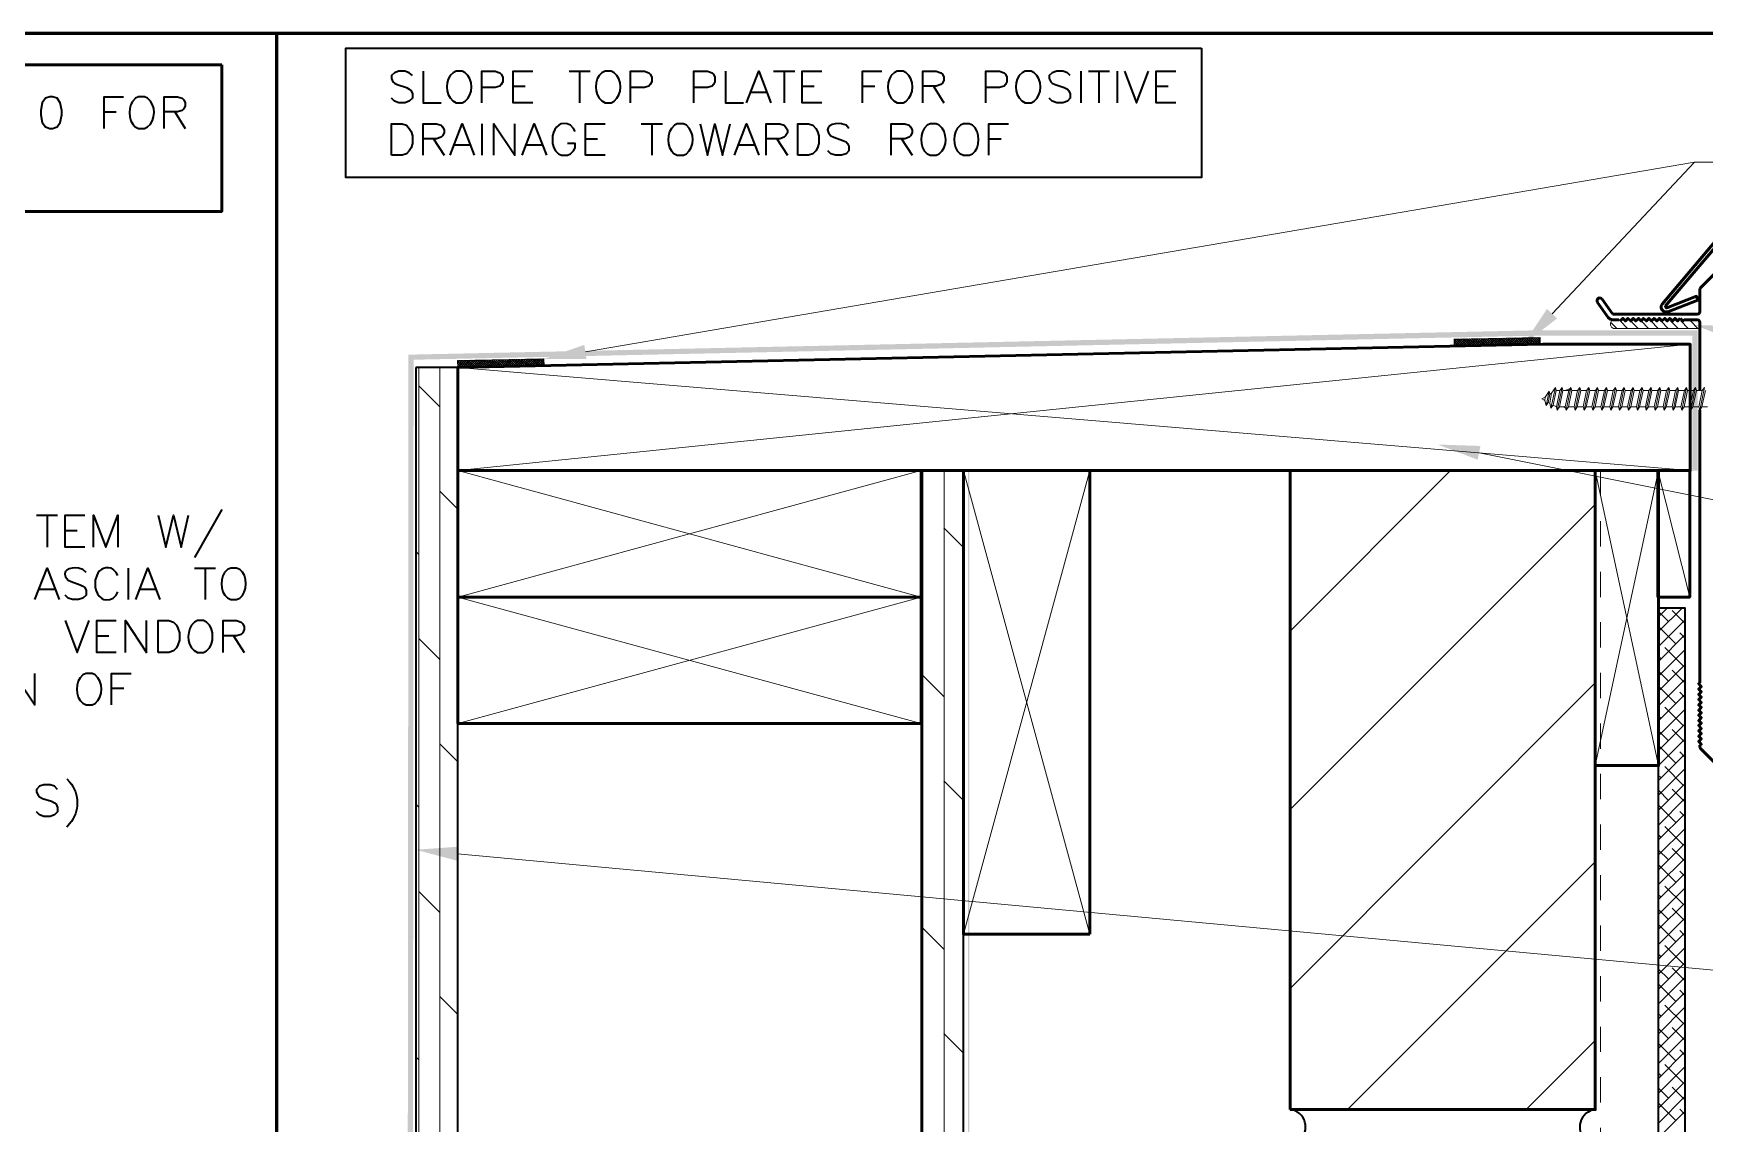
# Model space of a CAD drawing. Header units: inches. Extents: x 5 to 516, y -193 to 129.
# Drawn here: x 355.98 to 362.59, y -21.24 to -16.93 of the extents above; entities that cross this region are included whole.
import ezdxf

# ---------------------------------------------------------------- set-up
doc = ezdxf.new("R2010")
doc.units = ezdxf.units.IN
doc.header["$MEASUREMENT"] = 0
doc.linetypes.add('PDF_IMPORT', pattern=[1, 0.8, -0.2])
doc.layers.add('PDF5_Geometry', color=7, linetype='Continuous')
doc.layers.add('PDF5_Solid Fills', color=7, linetype='Continuous')

msp = doc.modelspace()

# ---------------------------------------------------------------- hatches: boundary and pattern name
at = {"layer": 'PDF5_Solid Fills', "transparency": 33554559}
for points in [[(361.9365847, -18.1001198), (357.4799176, -18.2167865), (361.9376957, -18.1212309), (362.5388074, -18.1212303), (362.5388079, -18.6556748), (362.5599192, -18.6556745), (362.5599186, -18.1001189)], [(357.4799176, -18.2167865), (357.4599176, -18.1967865), (357.4554739, -23.3467855), (357.4765842, -23.3467867)]]:
    msp.add_hatch(color=256, dxfattribs=at).paths.add_polyline_path(points)

# ---------------------------------------------------------------- linework, layer by layer
at = {"layer": 'PDF5_Geometry', "lineweight": 60}
for points in [[(379.067698, -46.9256782), (379.067698, -16.9256758), (334.0676944, -16.9256758), (334.0676944, -46.9256782)], [(356.938807, -24.4323428), (356.938807, -16.9256758)]]:
    msp.add_lwpolyline(points, dxfattribs=at)
at = {"layer": 'PDF5_Geometry', "lineweight": 35}
for points in [[(360.5976976, -16.9834519), (360.5976976, -17.4956741), (357.2121416, -17.4956741), (357.2121416, -16.9834519)], [(356.0410295, -17.1767857), (356.0232517, -17.1823413), (356.0110295, -17.2001191), (356.0054739, -17.2301191), (356.0054739, -17.2478969), (356.0110295, -17.2778969), (356.0232517, -17.2956746), (356.0410295, -17.3012302), (356.0521406, -17.3012302), (356.0699184, -17.2956746), (356.0821406, -17.2778969), (356.0888072, -17.2478969), (356.0888072, -17.2301191), (356.0821406, -17.2001191), (356.0699184, -17.1823413), (356.0521406, -17.1767857)], [(357.39214, -17.4078965), (357.39214, -17.2834521), (357.4343622, -17.2834521), (357.45214, -17.2890076), (357.4632511, -17.3012298), (357.4699177, -17.3134521), (357.4754733, -17.3312298), (357.4754733, -17.3612298), (357.4699177, -17.3790076), (357.4632511, -17.3901187), (357.45214, -17.402341), (357.4343622, -17.4078965)], [(358.9999191, -17.4078965), (358.9999191, -17.2834521), (359.0421414, -17.2834521), (359.0599191, -17.2890076), (359.0721414, -17.3012298), (359.0776969, -17.3134521), (359.0832525, -17.3312298), (359.0832525, -17.3612298), (359.0776969, -17.3790076), (359.0721414, -17.3901187), (359.0599191, -17.402341), (359.0421414, -17.4078965)], [(356.469919, -19.3745647), (356.469919, -19.2490091), (356.5121412, -19.2490091), (356.529919, -19.2556758), (356.5421412, -19.2667869), (356.5476968, -19.2790091), (356.5543635, -19.2967869), (356.5543635, -19.3267869), (356.5476968, -19.3445647), (356.5421412, -19.3567869), (356.529919, -19.367898), (356.5121412, -19.3745647)]]:
    msp.add_lwpolyline(points, close=True, dxfattribs=at)
at = {"layer": 'PDF5_Geometry', "lineweight": 50}
for points in [[(356.721029, -17.0501187), (356.721029, -17.6301188), (354.0310289, -17.6301188), (354.0310289, -17.0501187)], [(357.6554728, -18.6556745), (357.6554728, -18.2478967), (361.9476953, -18.1556744), (362.5310287, -18.1556744), (362.5310287, -18.6556745)], [(357.6554728, -19.1556745), (357.6554728, -18.6556745), (359.4888063, -18.6556745), (359.4888063, -19.1556745)], [(360.155473, -20.489008), (359.6554729, -20.489008), (359.6554729, -18.6556745), (360.155473, -18.6556745)], [(360.9476969, -21.1834525), (360.9476969, -18.6556745), (362.1554748, -18.6556745), (362.1554748, -21.1834525)], [(362.1554743, -19.8223412), (362.1554743, -18.6556745), (362.4054743, -18.6556745), (362.4054743, -19.8223412)], [(362.4032522, -19.1556745), (362.4032522, -18.6556745), (362.5288077, -18.6556745), (362.5288077, -19.1556745)], [(357.6554728, -19.6556746), (357.6554728, -19.1556745), (359.4888063, -19.1556745), (359.4888063, -19.6556746)]]:
    msp.add_lwpolyline(points, close=True, dxfattribs=at)
at = {"layer": 'PDF5_Geometry', "lineweight": 35}
for points in [[(357.4754733, -17.0923425), (357.4632511, -17.0812314), (357.4454733, -17.0745647), (357.42214, -17.0745647), (357.4043622, -17.0812314), (357.39214, -17.0923425), (357.39214, -17.1045647), (357.3976955, -17.1167869), (357.4043622, -17.1223425), (357.4154733, -17.127898), (357.45214, -17.1401202), (357.4632511, -17.1467869), (357.4699177, -17.1523425), (357.4754733, -17.1645647), (357.4754733, -17.1823425), (357.4632511, -17.1934536), (357.4454733, -17.2001203), (357.42214, -17.2001203), (357.4043622, -17.1934536), (357.39214, -17.1823425)], [(357.5176961, -17.0745632), (357.5176961, -17.2001187), (357.5888072, -17.2001187)], [(357.6843642, -17.0812298), (357.672142, -17.0745632), (357.6488086, -17.0745632), (357.6365864, -17.0812298), (357.6243642, -17.0923409)], [(357.749919, -17.2001193), (357.749919, -17.0745637), (357.8032524, -17.0745637), (357.8210302, -17.0812304), (357.8265857, -17.0867859), (357.8332524, -17.0990081), (357.8332524, -17.1167859), (357.8265857, -17.127897), (357.8210302, -17.1345637), (357.8032524, -17.1401193), (357.749919, -17.1401193)], [(357.9521407, -17.2001193), (357.8743629, -17.2001193), (357.8743629, -17.0745637), (357.9521407, -17.0745637)], [(358.095473, -17.0745632), (358.1788063, -17.0745632)], [(358.1365858, -17.0745632), (358.1365858, -17.2001187)], [(358.2732518, -17.0812298), (358.2621407, -17.0745632), (358.2376962, -17.0745632), (358.225474, -17.0812298), (358.2143629, -17.0923409)], [(358.3388066, -17.2001193), (358.3388066, -17.0745637), (358.3932511, -17.0745637), (358.4110288, -17.0812304), (358.4165844, -17.0867859), (358.42214, -17.0990081), (358.42214, -17.1167859), (358.4165844, -17.127897), (358.4110288, -17.1345637), (358.3932511, -17.1401193), (358.3388066, -17.1401193)], [(358.5888066, -17.2001193), (358.5888066, -17.0745637), (358.6432511, -17.0745637), (358.6610289, -17.0812304), (358.6665844, -17.0867859), (358.67214, -17.0990081), (358.67214, -17.1167859), (358.6665844, -17.127897), (358.6610289, -17.1345637), (358.6432511, -17.1401193), (358.5888066, -17.1401193)], [(358.7143627, -17.0745632), (358.7143627, -17.2001187), (358.7854739, -17.2001187)], [(358.7976961, -17.2001193), (358.8454739, -17.0745637), (358.8932516, -17.2001193)], [(358.9043629, -17.0745632), (358.9888074, -17.0745632)], [(358.9465857, -17.0745632), (358.9465857, -17.2001187)], [(359.095474, -17.2001193), (359.0176962, -17.2001193), (359.0176962, -17.0745637), (359.095474, -17.0745637)], [(359.2565855, -17.2001193), (359.2565855, -17.0745637), (359.3332522, -17.0745637)], [(359.4288079, -17.0812298), (359.4165857, -17.0745632), (359.3932523, -17.0745632), (359.3810301, -17.0812298), (359.369919, -17.0923409)], [(359.4943627, -17.2001193), (359.4943627, -17.0745637), (359.5476961, -17.0745637), (359.5654738, -17.0812304), (359.5721405, -17.0867859), (359.5776961, -17.0990081), (359.5776961, -17.1101193), (359.5721405, -17.1223415), (359.5654738, -17.127897), (359.5476961, -17.1345637), (359.4943627, -17.1345637)], [(359.7443627, -17.2001193), (359.7443627, -17.0745637), (359.7976961, -17.0745637), (359.816585, -17.0812304), (359.8221405, -17.0867859), (359.8276961, -17.0990081), (359.8276961, -17.1167859), (359.8221405, -17.127897), (359.816585, -17.1345637), (359.7976961, -17.1401193), (359.7443627, -17.1401193)], [(359.9354743, -17.0812298), (359.9232521, -17.0745632), (359.8999188, -17.0745632), (359.8876965, -17.0812298), (359.8754743, -17.0923409)], [(360.0776961, -17.0923425), (360.066585, -17.0812314), (360.0488072, -17.0745647), (360.0243628, -17.0745647), (360.006585, -17.0812314), (359.9943628, -17.0923425), (359.9943628, -17.1045647), (360.0010294, -17.1167869), (360.006585, -17.1223425), (360.0188072, -17.127898), (360.0543628, -17.1401202), (360.066585, -17.1467869), (360.0721405, -17.1523425), (360.0776961, -17.1645647), (360.0776961, -17.1823425), (360.066585, -17.1934536), (360.0488072, -17.2001203), (360.0243628, -17.2001203), (360.006585, -17.1934536), (359.9943628, -17.1823425)], [(360.1199189, -17.0745632), (360.1199189, -17.2001187)], [(360.1499188, -17.0745632), (360.2332521, -17.0745632)], [(360.1910293, -17.0745632), (360.1910293, -17.2001187)], [(360.263252, -17.0745632), (360.263252, -17.2001187)], [(360.292142, -17.0745632), (360.3399198, -17.2001187), (360.3876976, -17.0745632)], [(360.4954736, -17.2001193), (360.4176958, -17.2001193), (360.4176958, -17.0745637), (360.4954736, -17.0745637)], [(356.2554731, -17.3012297), (356.2554731, -17.1767852), (356.3321398, -17.1767852)], [(356.4276954, -17.1823413), (356.4154732, -17.1767857), (356.3921399, -17.1767857), (356.3799177, -17.1823413), (356.3676954, -17.1945635)], [(356.4932525, -17.3012297), (356.4932525, -17.1767852), (356.5465859, -17.1767852), (356.5643637, -17.1823408), (356.5710303, -17.1878963), (356.5765859, -17.2001185), (356.5765859, -17.2123408), (356.5710303, -17.2234519), (356.5643637, -17.2301185), (356.5465859, -17.2356741), (356.4932525, -17.2356741)], [(357.8743629, -17.134563), (357.9221407, -17.134563)], [(358.8154754, -17.1578965), (358.8754754, -17.1578965)], [(359.0176962, -17.134563), (359.065474, -17.134563)], [(359.2565855, -17.134563), (359.3043633, -17.134563)], [(359.5365855, -17.134563), (359.5776966, -17.2001185)], [(360.4176958, -17.134563), (360.4654736, -17.134563)], [(356.2554731, -17.2356756), (356.3032509, -17.2356756)], [(356.535473, -17.2356756), (356.5765842, -17.3012312)], [(357.6488086, -17.2001187), (357.672142, -17.2001187), (357.6843642, -17.193452)], [(358.2376962, -17.2001187), (358.2621407, -17.2001187), (358.2732518, -17.193452)], [(359.3932523, -17.2001187), (359.4165857, -17.2001187), (359.4288079, -17.193452)], [(359.8999188, -17.2001187), (359.9232521, -17.2001187), (359.9354743, -17.193452)], [(356.3921399, -17.3012302), (356.4154732, -17.3012302), (356.4276954, -17.2956746)], [(357.5176961, -17.4078965), (357.5176961, -17.2834521), (357.5710294, -17.2834521), (357.5888072, -17.2890076), (357.5943627, -17.2956743), (357.6010294, -17.3067854), (357.6010294, -17.3190076), (357.5943627, -17.3312298), (357.5888072, -17.3367854), (357.5710294, -17.3423409), (357.5176961, -17.3423409)], [(357.6243629, -17.4078965), (357.6721407, -17.2834521), (357.7199185, -17.4078965)], [(357.749919, -17.2834526), (357.749919, -17.4078971)], [(357.797696, -17.4078965), (357.797696, -17.2834521), (357.8810293, -17.4078965), (357.8810293, -17.2834521)], [(357.9099193, -17.4078965), (357.9576971, -17.2834521), (358.0054749, -17.4078965)], [(358.1188065, -17.3134525), (358.1132509, -17.3012303), (358.1010287, -17.2890081)], [(358.2376971, -17.4078965), (358.1599193, -17.4078965), (358.1599193, -17.2834521), (358.2376971, -17.2834521)], [(358.3810294, -17.2834526), (358.4643627, -17.2834526)], [(358.42214, -17.2834526), (358.42214, -17.4078971)], [(358.5599193, -17.2890082), (358.5476971, -17.2834526), (358.5232526, -17.2834526), (358.5121415, -17.2890082), (358.4999193, -17.3012304)], [(358.6132523, -17.2834526), (358.6432523, -17.4078971), (358.6721412, -17.2834526), (358.7021412, -17.4078971), (358.7321412, -17.2834526)], [(358.7499191, -17.4078965), (358.7976969, -17.2834521), (358.8454747, -17.4078965)], [(358.8754752, -17.4078965), (358.8754752, -17.2834521), (358.9288086, -17.2834521), (358.9465863, -17.2890076), (358.9521419, -17.2956743), (358.9588086, -17.3067854), (358.9588086, -17.3190076), (358.9521419, -17.3312298), (358.9465863, -17.3367854), (358.9288086, -17.3423409), (358.8754752, -17.3423409)], [(359.2021399, -17.3012297), (359.1910288, -17.2890074), (359.173251, -17.2834519)], [(359.3699188, -17.4078965), (359.3699188, -17.2834521), (359.4232521, -17.2834521), (359.4410299, -17.2890076), (359.4465855, -17.2956743), (359.4532521, -17.3067854), (359.4532521, -17.3190076), (359.4465855, -17.3312298), (359.4410299, -17.3367854), (359.4232521, -17.3423409), (359.3699188, -17.3423409)], [(359.5599182, -17.2890082), (359.547696, -17.2834526), (359.5243626, -17.2834526), (359.5121404, -17.2890082), (359.4999182, -17.3012304)], [(359.6910285, -17.2890082), (359.6788063, -17.2834526), (359.6554729, -17.2834526), (359.6432507, -17.2890082), (359.6310285, -17.3012304)], [(359.7565856, -17.4078965), (359.7565856, -17.2834521), (359.8343634, -17.2834521)], [(357.5588066, -17.3423425), (357.6010289, -17.407898)], [(357.64214, -17.3667859), (357.70214, -17.3667859)], [(357.9276964, -17.3667859), (357.9876964, -17.3667859)], [(358.0299176, -17.3312303), (358.0299176, -17.3612303), (358.0354732, -17.3790081), (358.0410287, -17.3901192), (358.0532509, -17.4023414), (358.0654732, -17.407897), (358.0888065, -17.407897), (358.1010287, -17.4023414), (358.1132509, -17.3901192), (358.1188065, -17.3790081), (358.1188065, -17.3612303), (358.0888065, -17.3612303)], [(358.1599193, -17.3423425), (358.2076971, -17.3423425)], [(358.7676962, -17.3667859), (358.8276962, -17.3667859)], [(358.9165858, -17.3423425), (358.958808, -17.407898)], [(359.1310288, -17.3312297), (359.143251, -17.3367852), (359.1788066, -17.3490074), (359.1910288, -17.354563), (359.1965844, -17.3612297), (359.2021399, -17.3723408), (359.2021399, -17.3901186), (359.1910288, -17.4023408), (359.173251, -17.4078963), (359.1488066, -17.4078963), (359.1310288, -17.4023408), (359.1188066, -17.3901186)], [(359.4110294, -17.3423425), (359.4532516, -17.407898)], [(359.7565856, -17.3423425), (359.8043634, -17.3423425)], [(358.5232526, -17.4078971), (358.5476971, -17.4078971), (358.5599193, -17.4023415)], [(359.5243626, -17.4078971), (359.547696, -17.4078971), (359.5599182, -17.4023415)], [(359.6554729, -17.4078971), (359.6788063, -17.4078971), (359.6910285, -17.4023415)], [(357.4888061, -18.2478963), (357.4888061, -23.3467855)], [(357.6554728, -23.3467872), (357.6554728, -18.247898), (357.4888061, -18.247898)], [(359.4888063, -18.6556745), (359.4888063, -23.3467861)], [(359.6554729, -23.3467872), (359.6554729, -18.6556756)], [(355.987696, -18.8323419), (356.0710294, -18.8323419)], [(356.0299188, -18.8323419), (356.0299188, -18.9578974)], [(356.1788071, -18.957898), (356.1010293, -18.957898), (356.1010293, -18.8323424), (356.1788071, -18.8323424)], [(356.2143625, -18.957898), (356.2143625, -18.8323424), (356.2621403, -18.957898), (356.3099181, -18.8323424), (356.3099181, -18.957898)], [(356.469919, -18.8323419), (356.499919, -18.9578974), (356.529919, -18.8323419), (356.559919, -18.9578974), (356.589919, -18.8323419)], [(356.721029, -18.8090084), (356.6132512, -18.9990084)], [(356.1010293, -18.8923417), (356.1488071, -18.8923417)], [(355.9821418, -19.1656752), (356.0299196, -19.0412308), (356.0776974, -19.1656752)], [(356.1843626, -19.0590084), (356.1721404, -19.0467862), (356.1543626, -19.0412306)], [(356.3510293, -19.0412313), (356.3510293, -19.1656758)], [(356.3810292, -19.1656752), (356.428807, -19.0412308), (356.4765848, -19.1656752)], [(356.6132522, -19.0412313), (356.6965855, -19.0412313)], [(356.6554727, -19.0412313), (356.6554727, -19.1656758)], [(356.7921409, -19.0467869), (356.7799187, -19.0412313), (356.7565853, -19.0412313), (356.7443631, -19.0467869), (356.7321409, -19.0590091)], [(356.1132515, -19.0890084), (356.1254737, -19.0945639), (356.1610293, -19.1067862), (356.1721404, -19.1123417), (356.1788071, -19.1178973), (356.1843626, -19.1301195), (356.1843626, -19.1478973), (356.1721404, -19.1601195), (356.1543626, -19.1656751), (356.1310293, -19.1656751), (356.1132515, -19.1601195), (356.1010293, -19.1478973)], [(356.2265854, -19.070119), (356.2199187, -19.0890079), (356.2199187, -19.1178968)], [(356.3099187, -19.070119), (356.3032521, -19.0590079), (356.292141, -19.0467857)], [(355.9999189, -19.1245647), (356.0599189, -19.1245647)], [(356.292141, -19.1601191), (356.3032521, -19.1478968), (356.3099187, -19.1356746)], [(356.3988085, -19.1245647), (356.4588085, -19.1245647)], [(356.7565853, -19.1656758), (356.7799187, -19.1656758), (356.7921409, -19.1601202)], [(362.4054743, -19.1978973), (362.5099187, -19.1978973), (362.5099187, -23.3467864)], [(362.4054743, -23.3467872), (362.4054743, -19.1978981)], [(356.1010293, -19.2490086), (356.1488071, -19.3745641), (356.1965849, -19.2490086)], [(356.3032521, -19.3745647), (356.2265854, -19.3745647), (356.2265854, -19.2490091), (356.3032521, -19.2490091)], [(356.3399186, -19.3745647), (356.3399186, -19.2490091), (356.423252, -19.3745647), (356.423252, -19.2490091)], [(356.625475, -19.3745641), (356.6488084, -19.3745641), (356.6610306, -19.3678975), (356.6732528, -19.3567864), (356.6788084, -19.3445641), (356.6843639, -19.3267864), (356.6843639, -19.2967864), (356.6788084, -19.2790086), (356.6732528, -19.2667864), (356.6610306, -19.2556752), (356.6488084, -19.2490086), (356.625475, -19.2490086), (356.6132528, -19.2556752), (356.6010306, -19.2667864)], [(356.7265854, -19.3745647), (356.7265854, -19.2490091), (356.7799188, -19.2490091), (356.7976966, -19.2556758), (356.8043632, -19.2612313), (356.8099188, -19.2734536), (356.8099188, -19.2845647), (356.8043632, -19.2967869), (356.7976966, -19.3034536), (356.7799188, -19.3090091), (356.7265854, -19.3090091)], [(356.2265854, -19.3090084), (356.2743632, -19.3090084)], [(356.767696, -19.3090084), (356.8099182, -19.374564)], [(355.8988085, -19.5823419), (355.8988085, -19.4578975), (355.9821418, -19.5823419), (355.9821418, -19.4578975)], [(356.2199182, -19.4634536), (356.2088071, -19.457898), (356.1843626, -19.457898), (356.1721404, -19.4634536), (356.1610293, -19.4756758)], [(356.285473, -19.5823419), (356.285473, -19.4578975), (356.3632508, -19.4578975)], [(356.285473, -19.5167857), (356.3332508, -19.5167857)], [(356.1843626, -19.5823425), (356.2088071, -19.5823425), (356.2199182, -19.5767869)], [(356.0710294, -19.9167852), (356.0599183, -19.904563), (356.0421405, -19.8990075), (356.017696, -19.8990075), (355.9999183, -19.904563), (355.987696, -19.9167852), (355.987696, -19.9278964), (355.9943627, -19.9401186), (355.9999183, -19.9456741), (356.0121405, -19.9523408), (356.047696, -19.9634519), (356.0599183, -19.9701186), (356.0654738, -19.9756741), (356.0710294, -19.9878964), (356.0710294, -20.0056741), (356.0599183, -20.0178964), (356.0421405, -20.0234519), (356.017696, -20.0234519), (355.9999183, -20.0178964), (355.987696, -20.0056741)], [(360.9654747, -21.1878969), (360.9476969, -21.1834525)], [(362.1554743, -21.1834525), (362.1376965, -21.1878969)]]:
    msp.add_lwpolyline(points, dxfattribs=at)
at = {"layer": 'PDF5_Geometry', "lineweight": 15}
for points in [[(358.1599193, -18.1856744), (362.5476975, -17.4345632), (363.7199196, -17.4345632)], [(361.9843633, -18.0345626), (362.5476967, -17.4345625), (363.719919, -17.4345625)], [(362.5688081, -18.0934525), (362.2276969, -18.0934525), (362.2199192, -18.0878969), (362.2154747, -18.0801191), (362.2154747, -18.0712303), (362.2199192, -18.0634525), (362.2265858, -18.059008)], [(362.2410297, -18.0934525), (362.2165853, -18.069008)], [(362.2532526, -18.0634526), (362.2488081, -18.0590081)], [(362.2821414, -18.0934525), (362.2532525, -18.0634525)], [(362.3243631, -18.0934525), (362.2943631, -18.0634525)], [(362.3654748, -18.0934525), (362.3365859, -18.0634525)], [(362.4043632, -18.0934525), (362.3754743, -18.0634525)], [(362.4432517, -18.0934525), (362.4143628, -18.0634525)], [(362.4832523, -18.0934525), (362.4532523, -18.0634525)], [(362.5221407, -18.0934525), (362.4932518, -18.0634525)], [(362.5610303, -18.0934525), (362.5321414, -18.0634525)], [(362.5310304, -18.1556744), (357.6554745, -18.6556745)], [(361.5965851, -18.1545631), (361.605474, -18.1623408), (361.6310296, -18.1345631)], [(361.5965855, -18.1367853), (361.6232522, -18.1623408), (361.6488077, -18.1345631)], [(361.5965855, -18.1356753), (361.5965855, -18.1345641)], [(361.5965855, -18.1534523), (361.6132521, -18.1356745)], [(361.5965855, -18.1445638), (361.6054744, -18.1356749)], [(361.5965855, -18.163453), (361.622141, -18.1356753)], [(361.5965859, -18.1456742), (361.6143637, -18.1623408), (361.6399192, -18.1345631)], [(361.6321407, -18.1623408), (361.6043629, -18.1356742)], [(361.6421414, -18.1623408), (361.6132525, -18.1356742)], [(361.65103, -18.1623408), (361.6221411, -18.1356742)], [(361.6310296, -18.1623408), (361.6576963, -18.1345631)], [(361.6599185, -18.1612309), (361.6310296, -18.1345642)], [(361.6399182, -18.1623408), (361.6654737, -18.1345631)], [(361.6688081, -18.1612309), (361.6399193, -18.1345642)], [(361.6488078, -18.1623408), (361.6743634, -18.1345631)], [(361.6776967, -18.1612309), (361.6488078, -18.1345642)], [(361.6865852, -18.1612309), (361.6576963, -18.1345642)], [(361.6576964, -18.1612309), (361.6832519, -18.1334531)], [(361.6954737, -18.1612309), (361.6665848, -18.1345642)], [(361.666586, -18.1612309), (361.6921416, -18.1334531)], [(361.6754745, -18.1612309), (361.7010301, -18.1334531)], [(361.7043634, -18.1612309), (361.6754745, -18.1345642)], [(361.683252, -18.1612309), (361.7099187, -18.1334531)], [(361.7132519, -18.1601187), (361.684363, -18.133452)], [(361.6921417, -18.1612309), (361.7176972, -18.1334531)], [(361.7221416, -18.1601187), (361.6932527, -18.133452)], [(361.7010302, -18.1612309), (361.7265857, -18.1334531)], [(361.7310301, -18.1601187), (361.7032523, -18.133452)], [(361.7099187, -18.1601187), (361.7354743, -18.1323409)], [(361.7399186, -18.1601187), (361.7121408, -18.133452)], [(361.7188072, -18.1601187), (361.7443628, -18.1323409)], [(361.7499194, -18.1601187), (361.7210305, -18.133452)], [(361.7276969, -18.1601187), (361.7532525, -18.1323409)], [(361.7588079, -18.1601187), (361.729919, -18.133452)], [(361.7354744, -18.1601187), (361.762141, -18.1323409)], [(361.7676964, -18.1590088), (361.7388075, -18.1323421)], [(361.7443629, -18.1601187), (361.7699185, -18.1323409)], [(361.7765849, -18.1590088), (361.747696, -18.1323421)], [(361.7532526, -18.1601187), (361.7788081, -18.1323409)], [(361.7854746, -18.1590088), (361.7565857, -18.1323421)], [(361.7621411, -18.1590088), (361.7876966, -18.131231)], [(361.7943631, -18.1590088), (361.7654742, -18.1323421)], [(361.7710296, -18.1590088), (361.7965852, -18.131231)], [(361.8032528, -18.1590088), (361.7743639, -18.1323421)], [(361.7788071, -18.1590088), (361.8054737, -18.131231)], [(361.8121413, -18.1590088), (361.7832524, -18.1323421)], [(361.7876967, -18.1590088), (361.8143634, -18.131231)], [(361.8210298, -18.1578966), (361.7921409, -18.1312299)], [(361.7965853, -18.1590088), (361.8221408, -18.131231)], [(361.8299184, -18.1578966), (361.8010295, -18.1312299)], [(361.8054749, -18.1590088), (361.8310305, -18.131231)], [(361.838808, -18.1578966), (361.8110302, -18.1312299)], [(361.8143634, -18.1578966), (361.839919, -18.1301188)], [(361.8199187, -18.1312299), (361.8488076, -18.1578966), (361.8743632, -18.1301188)], [(361.823252, -18.1578966), (361.8488075, -18.1301188)], [(361.8288073, -18.1312299), (361.8576961, -18.1578966), (361.8832517, -18.1301188)], [(361.8310306, -18.1578966), (361.8576972, -18.1301188)], [(361.8376969, -18.1312299), (361.8665858, -18.1578966), (361.8921414, -18.1290077)], [(361.8399191, -18.1578966), (361.8665858, -18.1301188)], [(361.8465854, -18.13012), (361.8754743, -18.1567866), (361.9010299, -18.1290089)], [(361.8843629, -18.1567866), (361.855474, -18.13012)], [(361.8932525, -18.1567866), (361.8643636, -18.13012)], [(361.902141, -18.1567866), (361.8732522, -18.13012)], [(361.9110296, -18.1567866), (361.8821407, -18.13012)], [(361.8832518, -18.1567866), (361.9099185, -18.1290089)], [(361.9199192, -18.1567866), (361.8910303, -18.1290089)], [(361.8921415, -18.1567866), (361.917697, -18.1290089)], [(361.9288078, -18.1556744), (361.8999189, -18.1290078)], [(361.90103, -18.1567866), (361.9265855, -18.1290089)], [(361.9376963, -18.1556744), (361.9099185, -18.1290078)], [(361.9099185, -18.1567866), (361.9354741, -18.1290089)], [(361.9376963, -18.1467859), (361.9188074, -18.1290081)], [(361.9188082, -18.1567866), (361.9376971, -18.1356755)], [(361.9376963, -18.1378974), (361.9276963, -18.1290085)], [(361.9276967, -18.1556744), (361.9376967, -18.1445633)], [(361.9354742, -18.1556744), (361.9376964, -18.1545633)], [(357.5010289, -23.3467872), (357.5010289, -18.247898)], [(357.5843623, -23.3467872), (357.5843623, -18.247898)], [(357.6543628, -18.2301193), (357.6632517, -18.2201192)], [(357.6543628, -18.2212307), (357.6554739, -18.2201196)], [(357.6821406, -18.2467864), (357.6543628, -18.2223419)], [(357.6732521, -18.2478963), (357.6543632, -18.2301185)], [(362.5288066, -18.6556741), (357.6554728, -18.2478963), (357.6810283, -18.2201185)], [(357.6554728, -18.2390078), (357.6721394, -18.2201189)], [(357.6554747, -18.2390074), (357.6643636, -18.2478963), (357.6899191, -18.2201185)], [(357.6910291, -18.2467864), (357.6621403, -18.2201197)], [(357.6999177, -18.2467864), (357.6710288, -18.2201197)], [(357.6721399, -18.2478963), (357.6988066, -18.2201185)], [(357.7088085, -18.2467864), (357.6799196, -18.2201197)], [(357.6810307, -18.2467864), (357.7065862, -18.2190086)], [(357.717697, -18.2467864), (357.6888081, -18.2201197)], [(357.6899192, -18.2467864), (357.7154748, -18.2190086)], [(357.6988077, -18.2467864), (357.7243633, -18.2190086)], [(357.7265855, -18.2467864), (357.6988077, -18.2201197)], [(357.7076963, -18.2467864), (357.7332518, -18.2190086)], [(357.7365862, -18.2456742), (357.7076974, -18.2190075)], [(357.7165848, -18.2467864), (357.7421404, -18.2190086)], [(357.7454748, -18.2456742), (357.7165859, -18.2190075)], [(357.7243634, -18.2467864), (357.7510301, -18.2190086)], [(357.7543633, -18.2456742), (357.7254744, -18.2190075)], [(357.7332519, -18.2467864), (357.7588075, -18.2178975)], [(357.7632518, -18.2456742), (357.7343629, -18.2190075)], [(357.7421404, -18.2456742), (357.767696, -18.2178964)], [(357.7721404, -18.2456742), (357.7432515, -18.2190075)], [(357.751029, -18.2456742), (357.7765845, -18.2178964)], [(357.7810289, -18.2456742), (357.75214, -18.2190075)], [(357.7599198, -18.2456742), (357.7854753, -18.2178964)], [(357.7899174, -18.2445642), (357.7610285, -18.2178976)], [(357.7688083, -18.2456742), (357.7943638, -18.2178964)], [(357.7988082, -18.2445642), (357.7699193, -18.2178976)], [(357.7765846, -18.2456742), (357.8032513, -18.2178964)], [(357.8076967, -18.2445642), (357.7788078, -18.2178976)], [(357.7854731, -18.2456742), (357.8110287, -18.2178964)], [(357.8165853, -18.2445642), (357.7876964, -18.2178976)], [(357.7943617, -18.2445642), (357.8199172, -18.2167865)], [(357.8254738, -18.2445642), (357.797696, -18.2178976)], [(357.8032525, -18.2445642), (357.828808, -18.2167865)], [(357.8343623, -18.2445642), (357.8065845, -18.2178976)], [(357.812141, -18.2445642), (357.8376965, -18.2167865)], [(357.844363, -18.243452), (357.8154741, -18.2167854)], [(357.8199196, -18.2445642), (357.8465863, -18.2167865)], [(357.8532516, -18.243452), (357.8243627, -18.2167854)], [(357.8288081, -18.2445642), (357.8554748, -18.2167865)], [(357.8621401, -18.243452), (357.8332512, -18.2167854)], [(357.8376966, -18.2445642), (357.8632522, -18.2167865)], [(357.8710309, -18.243452), (357.842142, -18.2167854)], [(357.8465852, -18.243452), (357.8721407, -18.2156743)], [(357.8799194, -18.243452), (357.8510305, -18.2167854)], [(357.8554737, -18.243452), (357.8810293, -18.2156743)], [(357.8888079, -18.243452), (357.859919, -18.2167854)], [(357.8643622, -18.243452), (357.8899178, -18.2156743)], [(357.8976965, -18.2423421), (357.8688076, -18.2156754)], [(357.8721408, -18.243452), (357.8988075, -18.2156743)], [(357.906585, -18.2423421), (357.8776961, -18.2156754)], [(357.8810293, -18.243452), (357.907696, -18.2156743)], [(357.9154735, -18.2423421), (357.8865846, -18.2156754)], [(357.8899179, -18.243452), (357.9154734, -18.2156743)], [(357.8954732, -18.2156754), (357.924362, -18.2423421), (357.9510287, -18.2145643)], [(357.8988087, -18.2423421), (357.9243642, -18.2145643)], [(357.9054728, -18.2156754), (357.9332506, -18.2423421), (357.9599172, -18.2145643)], [(357.9076972, -18.2423421), (357.9332527, -18.2145643)], [(357.9432513, -18.2423421), (357.9143624, -18.2156754)], [(357.9165857, -18.2423421), (357.9421413, -18.2145643)], [(357.9521398, -18.2412299), (357.9232509, -18.2145632)], [(357.9610284, -18.2412299), (357.9321395, -18.2145632)], [(357.9699191, -18.2412299), (357.9410303, -18.2145632)], [(357.9421414, -18.2423421), (357.9676969, -18.2145643)], [(357.9788077, -18.2412299), (357.9499188, -18.2145632)], [(357.9510299, -18.2412299), (357.9765854, -18.2134521)], [(357.9876962, -18.2412299), (357.9588073, -18.2145632)], [(357.9599184, -18.2412299), (357.985474, -18.2134521)], [(357.9965847, -18.24012), (357.9676958, -18.2145644)], [(357.9688069, -18.2412299), (357.9943625, -18.2134521)], [(357.9765855, -18.2412299), (357.9954744, -18.2212299)], [(357.9954748, -18.2312314), (357.9765859, -18.2134537)], [(357.9854741, -18.2412299), (357.9954741, -18.2301188)], [(357.9954748, -18.2234529), (357.9854748, -18.2134529)], [(357.9943626, -18.2412299), (357.9965848, -18.2390077)], [(357.9954748, -18.2145643), (357.9943637, -18.2134532)], [(357.5843623, -18.4034523), (357.5010289, -18.320119)], [(361.9554744, -18.3778972), (361.9565855, -18.3645639), (361.9443633, -18.3712306)], [(361.9443638, -18.3712303), (361.9554749, -18.3778969)], [(361.9554745, -18.3778967), (361.96103, -18.3978967), (361.9688078, -18.3856745)], [(361.9688081, -18.3856755), (361.9754748, -18.3534532), (361.9732526, -18.341231), (361.9565859, -18.3645643)], [(361.9732515, -18.3412304), (361.9610293, -18.397897)], [(361.9821409, -18.3490081), (361.9754742, -18.3890082), (361.9799187, -18.4090082), (361.9888076, -18.3967859), (362.0021409, -18.4034526)], [(361.9821412, -18.349009), (361.9754745, -18.3534534)], [(361.9976972, -18.3267854), (361.9799195, -18.4090076)], [(361.9888071, -18.396786), (362.0010293, -18.3390082), (361.997696, -18.326786), (361.9821404, -18.3490082)], [(362.0010293, -18.3390082), (362.0154738, -18.3390082)], [(362.0154743, -18.3390082), (362.002141, -18.4034527)], [(362.0043636, -18.4156752), (362.0243636, -18.3267863), (362.0154747, -18.3390085)], [(362.0510294, -18.3390082), (362.026585, -18.3390082), (362.0132516, -18.4034527)], [(362.0243628, -18.3267854), (362.026585, -18.3390076)], [(362.0565849, -18.3301197), (362.0354738, -18.3390086)], [(362.0510295, -18.3390082), (362.0365851, -18.4034527)], [(362.0399189, -18.4156752), (362.0588078, -18.3267863), (362.05103, -18.3390085)], [(362.0621413, -18.3390082), (362.048808, -18.4034527)], [(362.0588081, -18.3267854), (362.0621415, -18.3390076), (362.0854748, -18.3390076)], [(362.0854748, -18.3390082), (362.0721415, -18.4034527)], [(362.0754741, -18.4156752), (362.094363, -18.3267863), (362.0854741, -18.3390085)], [(362.0976966, -18.3390082), (362.0832521, -18.4034527)], [(362.0943634, -18.3267854), (362.0976967, -18.3390076), (362.12103, -18.3390076)], [(362.1210301, -18.3390082), (362.1076968, -18.4034527)], [(362.1110305, -18.4156752), (362.1299194, -18.3267863), (362.1210305, -18.3390085)], [(362.1332518, -18.3390082), (362.1188074, -18.4034527)], [(362.1299186, -18.3267854), (362.1332519, -18.3390076), (362.1565853, -18.3390076)], [(362.1565853, -18.3390082), (362.1421409, -18.4034527)], [(362.1454747, -18.4156752), (362.1643636, -18.3267863), (362.1565858, -18.3390085)], [(362.167696, -18.3390082), (362.1543627, -18.4034527)], [(362.1643639, -18.3267854), (362.1676973, -18.3390076), (362.1921417, -18.3390076)], [(362.1921417, -18.3390082), (362.1776973, -18.4034527)], [(362.1810299, -18.4156752), (362.1999188, -18.3267863), (362.192141, -18.3390085)], [(362.2032524, -18.3390082), (362.1888079, -18.4034527)], [(362.1999192, -18.3267854), (362.2032525, -18.3390076), (362.2265858, -18.3390076)], [(362.2265859, -18.3390082), (362.2132525, -18.4034527)], [(362.2165852, -18.4156752), (362.235474, -18.3267863), (362.2265852, -18.3390085)], [(362.2388076, -18.3390082), (362.2243632, -18.4034527)], [(362.2354744, -18.3267854), (362.2388077, -18.3390076), (362.2621411, -18.3390076)], [(362.2621411, -18.3390082), (362.2476967, -18.4034527)], [(362.2510293, -18.4156752), (362.2699182, -18.3267863), (362.2621404, -18.3390085)], [(362.2732518, -18.3390082), (362.2599184, -18.4034527)], [(362.2699186, -18.3267854), (362.2732519, -18.3390076), (362.2976964, -18.3390076)], [(362.2976964, -18.3390082), (362.2832519, -18.4034527)], [(362.2865857, -18.4156752), (362.3054746, -18.3267863), (362.2976968, -18.3390085)], [(362.3088082, -18.3390082), (362.2954748, -18.4034527)], [(362.305475, -18.3267854), (362.3088083, -18.3390076), (362.3321416, -18.3390076)], [(362.3321405, -18.3390082), (362.3188072, -18.4034527)], [(362.3221409, -18.4156752), (362.3410298, -18.3267863), (362.3321409, -18.3390085)], [(362.3443634, -18.3390082), (362.3299189, -18.4034527)], [(362.3410302, -18.3267854), (362.3443635, -18.3390076), (362.3676969, -18.3390076)], [(362.3676969, -18.3390082), (362.3543636, -18.4034527)], [(362.3565851, -18.4156752), (362.3765851, -18.3267863), (362.3676962, -18.3390085)], [(362.3788076, -18.3390082), (362.3654742, -18.4034527)], [(362.3765854, -18.3267854), (362.3788077, -18.3390076), (362.4032521, -18.3390076)], [(362.4032522, -18.3390082), (362.3888077, -18.4034527)], [(362.3921415, -18.4156752), (362.4110304, -18.3267863), (362.4032526, -18.3390085)], [(362.4143639, -18.3390082), (362.4010306, -18.4034527)], [(362.4110296, -18.3267854), (362.4143629, -18.3390076), (362.4376963, -18.3390076)], [(362.4376963, -18.3390082), (362.424363, -18.4034527)], [(362.4276967, -18.4156752), (362.4465856, -18.3267863), (362.4376967, -18.3390085)], [(362.4499192, -18.3390082), (362.4354747, -18.4034527)], [(362.446586, -18.3267854), (362.4499193, -18.3390076), (362.4732527, -18.3390076)], [(362.4732516, -18.3390082), (362.4599182, -18.4034527)], [(362.463252, -18.4156752), (362.4821409, -18.3267863), (362.473252, -18.3390085)], [(362.4843634, -18.3390082), (362.47103, -18.4034527)], [(362.4821412, -18.3267854), (362.4843634, -18.3390076), (362.5088079, -18.3390076)], [(362.5088079, -18.3390082), (362.4943635, -18.4034527)], [(362.4976973, -18.4156752), (362.5165862, -18.3267863), (362.5088084, -18.3390085)], [(362.5199186, -18.3390082), (362.5065853, -18.4034527)], [(362.5165854, -18.3267854), (362.5199187, -18.3390076), (362.5443632, -18.3390076)], [(362.5443632, -18.3390082), (362.5299187, -18.4034527)], [(362.5332525, -18.4156752), (362.5521414, -18.3267863), (362.5443636, -18.3390085)], [(362.555475, -18.3390082), (362.5410305, -18.4034527)], [(362.5521406, -18.3267854), (362.555474, -18.3390076), (362.5688073, -18.3390076)], [(362.5788074, -18.3390082), (362.565474, -18.4034527)], [(362.5688078, -18.4156752), (362.5876967, -18.3267863), (362.5788078, -18.3390085)], [(362.5688078, -18.3390082), (362.5788078, -18.3390082)], [(362.5910302, -18.3390082), (362.5765858, -18.4034527)], [(361.9688073, -18.3856753), (361.9754739, -18.3890086)], [(362.0021415, -18.4034523), (362.0043637, -18.4156745), (362.0132526, -18.4034523)], [(362.0132522, -18.4034523), (362.0365855, -18.4034523)], [(362.0288071, -18.4034523), (362.037696, -18.4078968)], [(362.0365857, -18.4034523), (362.039919, -18.4156745), (362.0488079, -18.4034523)], [(362.0488074, -18.4034523), (362.0721407, -18.4034523)], [(362.0721409, -18.4034523), (362.0754743, -18.4156745), (362.083252, -18.4034523)], [(362.0832527, -18.4034523), (362.1076972, -18.4034523)], [(362.1076962, -18.4034523), (362.1110295, -18.4156745), (362.1188073, -18.4034523)], [(362.118808, -18.4034523), (362.1421413, -18.4034523)], [(362.1421415, -18.4034523), (362.1454748, -18.4156745), (362.1543637, -18.4034523)], [(362.1543632, -18.4034523), (362.1776965, -18.4034523)], [(362.1776967, -18.4034523), (362.18103, -18.4156745), (362.1888078, -18.4034523)], [(362.1888074, -18.4034523), (362.2132518, -18.4034523)], [(362.213252, -18.4034523), (362.2165853, -18.4156745), (362.2243631, -18.4034523)], [(362.2243637, -18.4034523), (362.2476971, -18.4034523)], [(362.2476973, -18.4034523), (362.2510306, -18.4156745), (362.2599195, -18.4034523)], [(362.259919, -18.4034523), (362.2832523, -18.4034523)], [(362.2832525, -18.4034523), (362.2865858, -18.4156745), (362.2954747, -18.4034523)], [(362.2954742, -18.4034523), (362.3188076, -18.4034523)], [(362.3188077, -18.4034523), (362.3221411, -18.4156745), (362.3299189, -18.4034523)], [(362.3299184, -18.4034523), (362.3543629, -18.4034523)], [(362.354363, -18.4034523), (362.3565852, -18.4156745), (362.3654741, -18.4034523)], [(362.3654748, -18.4034523), (362.3888081, -18.4034523)], [(362.3888083, -18.4034523), (362.3921416, -18.4156745), (362.4010305, -18.4034523)], [(362.40103, -18.4034523), (362.4243634, -18.4034523)], [(362.4243635, -18.4034523), (362.4276969, -18.4156745), (362.4354746, -18.4034523)], [(362.4354742, -18.4034523), (362.4599186, -18.4034523)], [(362.4599188, -18.4034523), (362.4632521, -18.4156745), (362.4710299, -18.4034523)], [(362.4710294, -18.4034523), (362.4943628, -18.4034523)], [(362.494363, -18.4034523), (362.4976963, -18.4156745), (362.5065852, -18.4034523)], [(362.5065858, -18.4034523), (362.5299191, -18.4034523)], [(362.5299193, -18.4034523), (362.5332527, -18.4156745), (362.5410304, -18.4034523)], [(362.54103, -18.4034523), (362.5654744, -18.4034523)], [(362.5654746, -18.4034523), (362.5688079, -18.4156745), (362.5765857, -18.4034523)], [(362.5765852, -18.4034523), (362.5999186, -18.4034523)], [(361.6954737, -18.584564), (363.4076961, -18.9278974), (363.7310294, -18.9278974)], [(357.6554728, -19.6556746), (359.4888063, -19.1556745), (357.6554728, -18.6556745)], [(359.4888063, -18.6556745), (357.6554728, -19.1556745), (359.4888063, -19.6556746)], [(359.4954749, -23.3467872), (359.4954749, -18.6545645)], [(359.5788082, -23.3467872), (359.5788082, -18.6545645)], [(360.155473, -18.6556745), (359.6554729, -20.489008)], [(359.6554729, -18.6556745), (360.155473, -20.489008)], [(360.9476969, -19.2901192), (361.5821414, -18.6556747)], [(362.1554743, -19.8223412), (362.4054743, -18.6556745)], [(362.5099187, -19.7178968), (362.4054743, -19.8223412), (362.1554743, -18.6556745)], [(362.5288071, -19.1556745), (362.4032516, -18.6556745)], [(357.6554728, -18.8078962), (357.5843617, -18.7367851)], [(360.9476969, -19.9967865), (362.1554748, -18.7890086)], [(359.6554729, -18.9601201), (359.5776951, -18.8823423)], [(357.5010289, -18.9867857), (357.4888067, -18.9745635)], [(359.4943627, -19.132341), (359.4888072, -19.1267854)], [(362.4454738, -19.2523407), (362.4054738, -19.2134518)], [(362.4054743, -19.2334514), (362.4410298, -19.1978958)], [(362.4054743, -19.2923413), (362.4999187, -19.1978968)], [(362.509919, -19.2590093), (362.459919, -19.2090093)], [(362.4054743, -19.3512312), (362.5099187, -19.2467867)], [(362.4054743, -19.4101188), (362.5099187, -19.3056743)], [(362.4743638, -19.3412305), (362.4054749, -19.2723416)], [(362.509919, -19.3178969), (362.489919, -19.2967858)], [(357.5843623, -19.4034524), (357.5010289, -19.3201191)], [(362.4054743, -19.4690087), (362.5099187, -19.3645642)], [(362.5043637, -19.4290081), (362.4310303, -19.3556747)], [(362.4154739, -19.4001181), (362.4054739, -19.3901181)], [(362.4054743, -19.5278963), (362.5099187, -19.4234519)], [(359.5776961, -19.5490077), (359.4943627, -19.4656744)], [(360.9476969, -20.7045638), (362.1554748, -19.4956748)], [(362.4454738, -19.4878979), (362.4054738, -19.4490091)], [(362.4054743, -19.5867862), (362.5099187, -19.4823418)], [(362.509919, -19.4945643), (362.459919, -19.4445643)], [(362.4054743, -19.6456738), (362.5099187, -19.5412294)], [(362.4743638, -19.5767855), (362.4054749, -19.5078966)], [(362.509919, -19.553452), (362.489919, -19.5323409)], [(362.4154739, -19.6356754), (362.4054739, -19.6256754)], [(362.4054743, -19.7045637), (362.5099187, -19.6001193)], [(362.5043637, -19.6656753), (362.4310303, -19.5912308)], [(362.4454738, -19.7245629), (362.4054738, -19.6845629)], [(362.4054743, -19.7634536), (362.5099187, -19.6590092)], [(362.509919, -19.7301194), (362.459919, -19.6801194)], [(357.6554728, -19.8078963), (357.5843617, -19.7367851)], [(362.4743638, -19.8123405), (362.4054749, -19.7434516)], [(362.509919, -19.789007), (362.489919, -19.7678959)], [(362.4054743, -19.8812311), (362.5099187, -19.7767867)], [(362.4054743, -23.3467872), (362.4054743, -19.8223424)], [(362.5043637, -19.9012303), (362.4310303, -19.8267859)], [(359.6554729, -19.9601202), (359.5776951, -19.8823424)], [(362.4154739, -19.8712304), (362.4054739, -19.8612304)], [(362.4054743, -19.9401188), (362.5099187, -19.8356743)], [(362.4054743, -19.9990086), (362.5099187, -19.8945642)], [(362.4454738, -19.9601202), (362.4054738, -19.9201202)], [(362.4054743, -20.0578963), (362.5099187, -19.9534518)], [(362.509919, -19.9656744), (362.459919, -19.9156744)], [(357.5010289, -19.9867858), (357.4888067, -19.9745636)], [(362.4054743, -20.1167862), (362.5099187, -20.0134528)], [(362.4743638, -20.0478978), (362.4054749, -19.9790089)], [(362.509919, -20.0245643), (362.489919, -20.0045643)], [(362.4154739, -20.1067854), (362.4054739, -20.0967854)], [(362.4054743, -20.175676), (362.5099187, -20.0723427)], [(362.5043637, -20.1367853), (362.4310303, -20.063452)], [(359.4943627, -20.1323411), (359.4888072, -20.1267855)], [(362.4454738, -20.1956752), (362.4054738, -20.1567863)], [(362.4054743, -20.2345637), (362.5099187, -20.1312303)], [(362.509919, -20.2012294), (362.459919, -20.1512294)], [(357.6543628, -20.1712318), (363.4076965, -20.7045651), (363.719919, -20.7045651)], [(361.1754745, -21.1834525), (362.1554745, -20.2034524)], [(362.4054743, -20.2934536), (362.5099187, -20.1901202)], [(362.4743638, -20.2834528), (362.4054749, -20.2156751)], [(362.4054743, -20.3523412), (362.5099187, -20.2490078)], [(362.509919, -20.2601193), (362.489919, -20.2401193)], [(357.5843623, -20.4034525), (357.5010289, -20.3201191)], [(362.4154739, -20.3434527), (362.4054739, -20.3334527)], [(362.4054743, -20.4112311), (362.5099187, -20.3078977)], [(362.5043637, -20.3723404), (362.4310303, -20.299007)], [(362.4454738, -20.4312303), (362.4054738, -20.3923414)], [(362.4054743, -20.4701187), (362.5099187, -20.3667854)], [(362.4054743, -20.5301185), (362.5099187, -20.4256741)], [(362.509919, -20.4367867), (362.459919, -20.3867867)], [(359.5776961, -20.5490078), (359.4943627, -20.4656744)], [(362.4054743, -20.5890084), (362.5099187, -20.484564)], [(362.4743638, -20.5201201), (362.4054749, -20.4512312)], [(362.509919, -20.4956744), (362.489919, -20.4756744)], [(362.4054743, -20.6478983), (362.5099187, -20.5434539)], [(362.5043637, -20.6078977), (362.4310303, -20.5345643)], [(362.4454738, -20.6667853), (362.4054738, -20.6278964)], [(362.4154739, -20.5790077), (362.4054739, -20.5690077)], [(362.4054743, -20.7067859), (362.5099187, -20.6023415)], [(362.509919, -20.6734517), (362.459919, -20.6223406)], [(362.4054743, -20.7656758), (362.5099187, -20.6612314)], [(362.4743638, -20.7556751), (362.4054749, -20.6867862)], [(357.6554728, -20.8078963), (357.5843617, -20.7367852)], [(362.4054743, -20.8245635), (362.5099187, -20.720119)], [(362.509919, -20.7323416), (362.489919, -20.7112305)], [(362.4154739, -20.814565), (362.4054739, -20.804565)], [(362.4054743, -20.8834533), (362.5099187, -20.7790089)], [(362.5043637, -20.8434527), (362.4310303, -20.7701194)], [(359.6554729, -20.9601203), (359.5776951, -20.8823425)], [(362.4454738, -20.9023426), (362.4054738, -20.8634537)], [(362.4054743, -20.942341), (362.5099187, -20.8378965)], [(362.509919, -20.909009), (362.459919, -20.859009)], [(361.8821407, -21.1834525), (362.1554741, -20.9101191)], [(362.4054743, -21.0012309), (362.5099187, -20.8967864)], [(362.4054743, -21.0601207), (362.5099187, -20.9556763)], [(362.4743638, -20.9912301), (362.4054749, -20.9223412)], [(362.509919, -20.9678966), (362.489919, -20.9467855)], [(357.5010289, -20.9867859), (357.4888067, -20.9745636)], [(362.4054743, -21.1190084), (362.5099187, -21.0145639)], [(362.5043637, -21.0790077), (362.4310303, -21.0056744)], [(362.4154739, -21.05012), (362.4054739, -21.04012)], [(362.4054743, -21.177896), (362.5099187, -21.0734515)], [(359.4943627, -21.1323412), (359.4888072, -21.1267856)], [(362.4454738, -21.1390076), (362.4054738, -21.0990076)], [(362.4054743, -21.2367859), (362.5099187, -21.1323414)], [(362.509919, -21.144564), (362.459919, -21.094564)], [(362.4054743, -21.2956758), (362.5099187, -21.1912313)], [(362.4743638, -21.2267874), (362.4054749, -21.1578985)], [(362.509919, -21.2034539), (362.489919, -21.1823428)]]:
    msp.add_lwpolyline(points, dxfattribs=at)
at = {"layer": 'PDF5_Geometry', "lineweight": 50}
for points in [[(362.7632525, -17.6423421), (362.7621414, -17.6345643), (362.7576969, -17.6278976), (362.7499192, -17.6245643), (362.7421414, -17.6234532), (362.7343636, -17.6256754), (362.728808, -17.6312309), (362.4199191, -17.9967865)], [(362.7476965, -17.6456749), (362.7465854, -17.6412305), (362.743252, -17.6401194), (362.7399187, -17.6423416), (362.433252, -18.0034527)], [(362.5710299, -17.9323423), (362.7199188, -17.7834534)], [(362.1643639, -17.99012), (362.1621417, -17.9845644), (362.1632528, -17.9790088), (362.1665861, -17.9745644), (362.1721417, -17.9723422), (362.1776973, -17.9734533), (362.1821417, -17.9767866)], [(362.2232515, -18.0345626), (362.1821404, -17.9767848)], [(362.4332518, -18.0034513), (362.4332518, -18.0078957), (362.4354741, -18.0112291), (362.4388074, -18.0112291), (362.5554741, -17.9656735), (362.5610296, -17.9812291), (362.4421407, -18.0267846)], [(362.5588078, -18.0367863), (362.5643633, -18.0356752), (362.5676967, -18.0312307), (362.5688078, -18.0267863), (362.5688078, -17.9367863)], [(362.5688078, -17.9367865), (362.57103, -17.9323421)], [(362.2065856, -18.0501198), (362.1643633, -17.9901198)], [(362.2276969, -18.036787), (362.2232525, -18.0345648)], [(362.5588082, -18.036787), (362.2276971, -18.036787)], [(362.4421417, -18.0267863), (362.4354751, -18.0278974), (362.4276973, -18.0267863), (362.4221417, -18.0223418), (362.4176973, -18.0167863), (362.4154751, -18.0101196), (362.4165862, -18.0034529), (362.4199195, -17.9967863)], [(362.2243637, -18.0590083), (362.2143637, -18.0567861), (362.206586, -18.0501194)], [(362.2488072, -18.0590083), (362.2243628, -18.0590083)], [(362.4910299, -18.0534518), (362.4810299, -18.0634518), (362.4710299, -18.0534518), (362.4610299, -18.0634518), (362.4499188, -18.0534518), (362.4399188, -18.0634518), (362.4299188, -18.0534518), (362.4188077, -18.0634518), (362.4088077, -18.0534518), (362.3988077, -18.0634518), (362.3876966, -18.0534518), (362.3776966, -18.0634518), (362.3676966, -18.0534518), (362.3576966, -18.0634518), (362.3465855, -18.0534518), (362.3365855, -18.0634518), (362.3265855, -18.0534518), (362.3154744, -18.0634518), (362.3054744, -18.0534518), (362.2954744, -18.0634518), (362.2843633, -18.0534518), (362.2743633, -18.0634518), (362.2643633, -18.0534518), (362.2532521, -18.0634518)], [(362.4910298, -18.0534518), (362.5021409, -18.0634518), (362.5065853, -18.0590074)], [(362.5688082, -18.0690083), (362.5676971, -18.0645639), (362.5643637, -18.0601194), (362.5588082, -18.0590083), (362.5065859, -18.0590083)], [(362.5688078, -18.069009), (362.5688078, -18.3390091)], [(362.5688078, -18.414563), (362.5688078, -19.4945631)], [(362.5688075, -19.7423415), (362.5743631, -19.7378971), (362.5643631, -19.7267859), (362.5743631, -19.7167859), (362.5643631, -19.7067859), (362.5743631, -19.6956748), (362.5643631, -19.6856748), (362.5743631, -19.6756748), (362.5643631, -19.6645637), (362.5743631, -19.6545637), (362.5643631, -19.6445637), (362.5743631, -19.6334526), (362.5643631, -19.6234526), (362.5743631, -19.6134526), (362.5643631, -19.6034526), (362.5743631, -19.5923415), (362.5643631, -19.5823415), (362.5743631, -19.5723415), (362.5643631, -19.5612304), (362.5743631, -19.5512304), (362.5643631, -19.5412304), (362.5743631, -19.5301193), (362.5643631, -19.5201193), (362.5743631, -19.5101193), (362.5643631, -19.4990082), (362.5688075, -19.4945637)], [(362.5710299, -19.7545651), (362.5688077, -19.7512317)], [(362.5688078, -19.7512308), (362.5688078, -19.7423419)], [(362.713252, -19.9001183), (362.7121409, -19.8956739), (362.5710298, -19.7545627)]]:
    msp.add_lwpolyline(points, dxfattribs=at)
at = {"layer": 'PDF5_Geometry', "lineweight": 15}
for points in [[(361.5965852, -18.1356755), (361.5965852, -18.1634533), (361.9376963, -18.1556755), (361.9365852, -18.1290089)], [(357.6543628, -18.2201185), (357.995474, -18.2134519), (357.9965851, -18.2412296), (357.6554739, -18.2478963)]]:
    msp.add_lwpolyline(points, close=True, dxfattribs=at)
at = {"layer": 'PDF5_Geometry', "linetype": 'PDF_IMPORT', "lineweight": 15, "ltscale": 0.042222}
msp.add_lwpolyline([(362.1765856, -18.6556745), (362.1765856, -23.3467855)], dxfattribs=at)
at = {"layer": 'PDF5_Geometry', "lineweight": 35}
msp.add_lwpolyline([(356.1076957, -19.8745647), (356.1188068, -19.886787, -0.369416811), (356.1188068, -20.0534536), (356.1076957, -20.0656759)], format="xyb", dxfattribs=at)
for points in [[(357.6243642, -17.0923409), (357.6019568, -17.1266557), (357.6071049, -17.1836187), (357.6488086, -17.2001187)], [(357.6843642, -17.193452), (357.717142, -17.1687854), (357.717142, -17.1058965), (357.6843642, -17.0812298)], [(358.2143629, -17.0923409), (358.1911036, -17.1248409), (358.1975666, -17.1848965), (358.2376962, -17.2001187)], [(358.2732518, -17.193452), (358.3073629, -17.1683965), (358.3073629, -17.1062854), (358.2732518, -17.0812298)], [(359.369919, -17.0923409), (359.3466597, -17.1248409), (359.3531227, -17.1848965), (359.3932523, -17.2001187)], [(359.4288079, -17.193452), (359.462919, -17.1683965), (359.462919, -17.1062854), (359.4288079, -17.0812298)], [(359.8754743, -17.0923409), (359.8530669, -17.1266557), (359.8581965, -17.1836187), (359.8999188, -17.2001187)], [(359.9354743, -17.193452), (359.9682521, -17.1688039), (359.9682521, -17.105878), (359.9354743, -17.0812298)], [(356.4276954, -17.2956746), (356.4610658, -17.2684339), (356.4625473, -17.2099524), (356.4276954, -17.1823413)], [(356.3676954, -17.1945635), (356.346251, -17.2253783), (356.3528251, -17.2906376), (356.3921399, -17.3012302)], [(358.1010287, -17.2890081), (358.0643806, -17.2685451), (358.0362139, -17.2940451), (358.0299176, -17.3312303)], [(358.4999193, -17.3012304), (358.4765489, -17.3375452), (358.4842711, -17.3921748), (358.5232526, -17.4078971)], [(358.5599193, -17.4023415), (358.5935119, -17.3741193), (358.5922341, -17.3170637), (358.5599193, -17.2890082)], [(359.173251, -17.2834519), (359.1411214, -17.2784334), (359.0947881, -17.2945445), (359.1310288, -17.3312297)], [(359.4999182, -17.3012304), (359.4798997, -17.3333045), (359.4826219, -17.3946933), (359.5243626, -17.4078971)], [(359.5599182, -17.4023415), (359.59477, -17.3747304), (359.5932886, -17.3162489), (359.5599182, -17.2890082)], [(359.6310285, -17.3012304), (359.61101, -17.3333045), (359.6137322, -17.3946933), (359.6554729, -17.4078971)], [(359.6910285, -17.4023415), (359.724084, -17.3789711), (359.7231766, -17.3124896), (359.6910285, -17.2890082)], [(356.1543626, -19.0412306), (356.1219182, -19.0366751), (356.0779552, -19.0522491), (356.1132515, -19.0890084)], [(356.292141, -19.0467857), (356.2671965, -19.0308227), (356.2360298, -19.0426931), (356.2265854, -19.070119)], [(356.7321409, -19.0590091), (356.7110483, -19.0898239), (356.7169928, -19.1549165), (356.7565853, -19.1656758)], [(356.7921409, -19.1601202), (356.8243076, -19.1367313), (356.8249928, -19.0700276), (356.7921409, -19.0467869)], [(356.2199187, -19.1178968), (356.228641, -19.1538042), (356.2534558, -19.181045), (356.292141, -19.1601191)], [(356.6010306, -19.2667864), (356.5807899, -19.3001938), (356.583901, -19.3595456), (356.625475, -19.3745641)], [(356.1610293, -19.4756758), (356.1374182, -19.5076388), (356.1450848, -19.569861), (356.1843626, -19.5823425)], [(356.2199182, -19.5767869), (356.25477, -19.5491943), (356.2532886, -19.4906758), (356.2199182, -19.4634536)], [(360.9654747, -21.3178969), (361.0244006, -21.2976191), (361.0236043, -21.2085821), (360.9654747, -21.1878969)], [(362.1376965, -21.1878969), (362.0793076, -21.2131376), (362.0785483, -21.2931377), (362.1376965, -21.3178969)]]:
    msp.add_open_spline(points, degree=3, dxfattribs=at)
at = {"layer": 'PDF5_Solid Fills', "lineweight": 50, "transparency": 33554559}
for points in [[(362.0043636, -18.0534518), (361.8710303, -18.1556741), (361.9643636, -18.0156741)], [(357.4599184, -18.196785), (357.4799184, -18.216785), (361.9365855, -18.1001183)], [(362.7032524, -18.1390073), (362.5465857, -18.0790073), (362.7143635, -18.0845629)], [(358.1643636, -18.2134521), (357.9954747, -18.2134521), (358.1554747, -18.1578966)], [(361.6899184, -18.6123418), (361.5321406, -18.5523418), (361.7010295, -18.5578973)], [(359.6788064, -23.3467872), (359.6732509, -18.6556756), (359.6788064, -18.6556756)], [(359.6732522, -23.3467872), (359.6788078, -23.3467872), (359.6732522, -18.6556756)], [(357.6521407, -20.1990096), (357.4888074, -20.1556762), (357.6576963, -20.143454)]]:
    msp.add_solid(points, dxfattribs=at)

doc.saveas('drawing.dxf')
